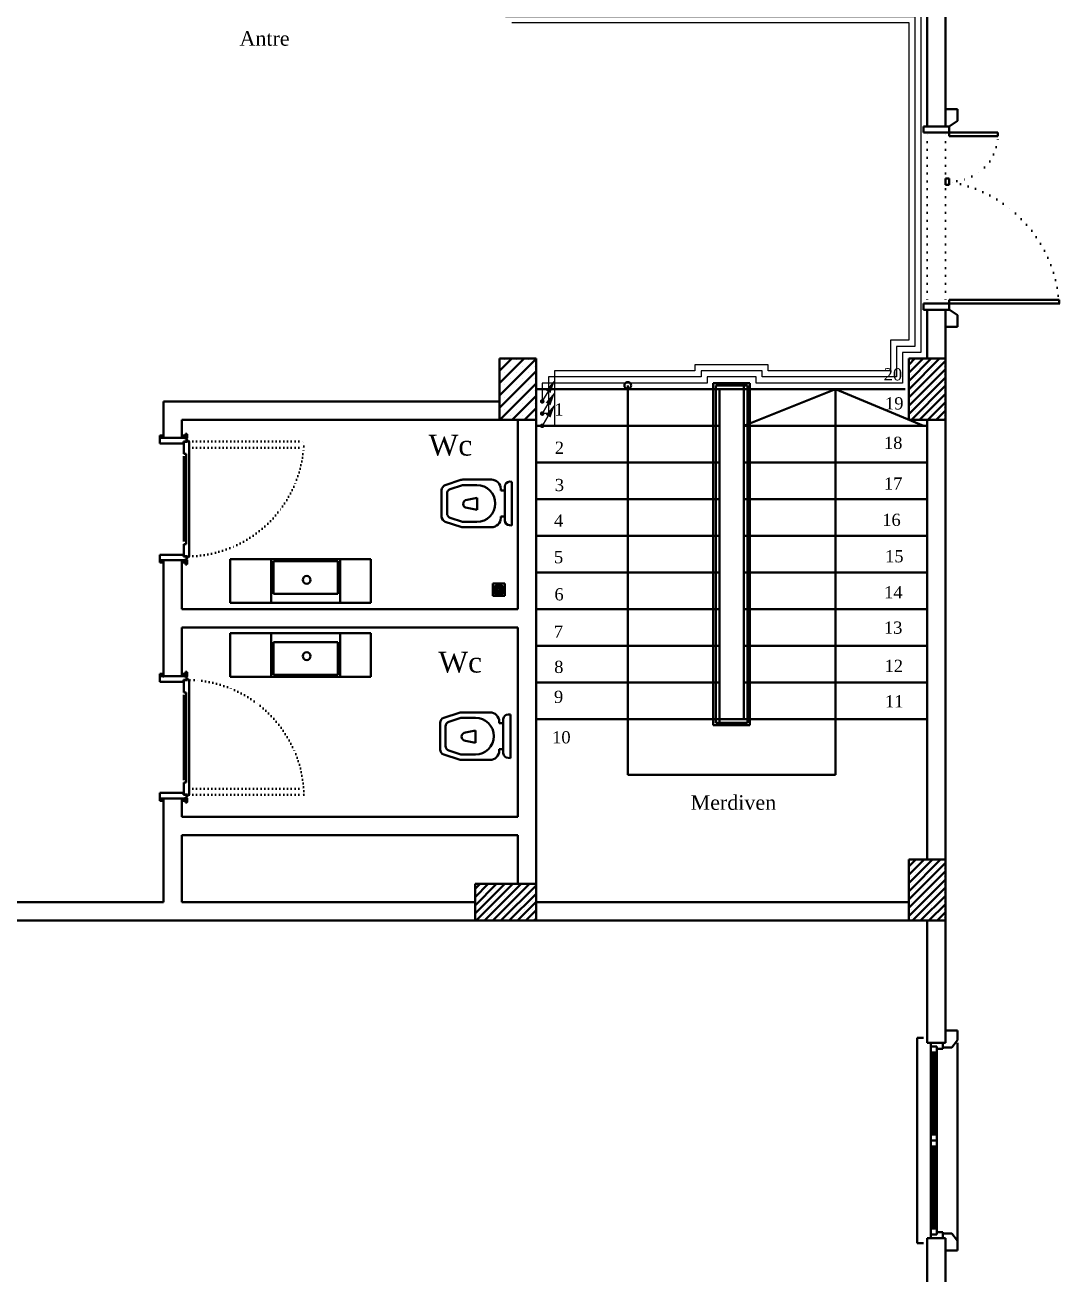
# Model space of a CAD drawing. Header units: millimetres. Extents: x 2046 to 14753, y 2361 to 29276.
# Drawn here: x 4387 to 5233, y 18082 to 19104 of the extents above; entities that cross this region are included whole.
import ezdxf

# ---------------------------------------------------------------- set-up
doc = ezdxf.new("R2010")
doc.units = ezdxf.units.MM
doc.linetypes.add('ACAD_ISO07W100', pattern=[3, 0, -3])
doc.linetypes.add('DOT', pattern=[6.35, 0, -6.35])
doc.layers.add('A.O. DUVAR', color=7, linetype='Continuous', lineweight=50)
for name, color, linetype in [('BLK-DATA', 2, 'Continuous'), ('telefon', 6, 'Continuous'), ('tv', 4, 'Continuous')]:
    doc.layers.add(name, color=color, linetype=linetype)
doc.styles.add('A.O. MALZEME', font='times.ttf', dxfattribs={"height": 10})

msp = doc.modelspace()

# ---------------------------------------------------------------- linework, layer by layer
at = {"layer": 'A.O. DUVAR'}
for p, q in [((5124.96, 19020.858), (5124.96, 19120.858)), ((5139.96, 19120.858), (5139.96, 19020.858)), ((5121.96, 19020.858), (5124.96, 19020.858)), ((5121.96, 19020.858), (5142.96, 19020.858)), ((5121.96, 19015.858), (5121.96, 19020.858)), ((5142.96, 19015.858), (5121.96, 19015.858)), ((5139.96, 19020.858), (5124.96, 19020.858)), ((5142.96, 19020.858), (5142.96, 19015.858)), ((5142.96, 19012.858), (5142.96, 19015.858)), ((5142.96, 19015.858), (5182.96, 19015.858)), ((5182.96, 19015.858), (5182.96, 19012.858)), ((5182.96, 19012.858), (5142.96, 19012.858)), ((5142.96, 18978.121), (5139.96, 18978.121)), ((5139.96, 18978.121), (5139.96, 18973.121)), ((5142.96, 18973.121), (5142.96, 18978.121)), ((5139.96, 18973.121), (5142.96, 18973.121)), ((5142.96, 18875.858), (5121.96, 18875.858)), ((5121.96, 18875.858), (5121.96, 18870.858)), ((5232.96, 18878.858), (5142.96, 18878.858)), ((5142.96, 18878.858), (5142.96, 18875.858)), ((5142.96, 18875.858), (5232.96, 18875.858)), ((5142.96, 18870.858), (5142.96, 18875.858)), ((5232.96, 18875.858), (5232.96, 18878.858)), ((5121.96, 18870.858), (5124.96, 18870.858)), ((5121.96, 18870.858), (5142.96, 18870.858)), ((5124.96, 18830.858), (5124.96, 18870.858)), ((5124.96, 18870.858), (5139.96, 18870.858)), ((5139.96, 18870.858), (5139.96, 18830.858)), ((4774.96, 18830.858), (4804.96, 18830.858)), ((4774.96, 18780.858), (4774.96, 18830.858)), ((4804.96, 18830.858), (4804.96, 18780.858)), ((5109.96, 18830.858), (5139.96, 18830.858)), ((5109.96, 18780.858), (5109.96, 18830.858)), ((5139.96, 18830.858), (5124.96, 18830.858)), ((5139.96, 18830.858), (5139.96, 18780.858)), ((4804.96, 18805.858), (4954.96, 18805.858)), ((4807.96, 18805.858), (5106.96, 18805.858)), ((4879.96, 18808.858), (4879.96, 18490.295)), ((4949.96, 18810.858), (4979.96, 18810.858)), ((4949.96, 18530.858), (4949.96, 18810.858)), ((4951.96, 18808.858), (4977.96, 18808.858)), ((4951.96, 18532.858), (4951.96, 18808.858)), ((4954.96, 18532.858), (4954.96, 18805.858)), ((4954.96, 18805.858), (4974.96, 18805.858)), ((4974.96, 18808.858), (4974.96, 18805.858)), ((4974.96, 18805.858), (5019.96, 18805.858)), ((4974.96, 18535.858), (4974.96, 18805.858)), ((5049.96, 18805.858), (4974.96, 18775.858)), ((4977.96, 18808.858), (4977.96, 18532.858)), ((4979.96, 18810.858), (4979.96, 18530.858)), ((5019.96, 18805.858), (5106.96, 18805.858)), ((5049.96, 18490.295), (5049.96, 18805.858)), ((5049.96, 18805.858), (5121.96, 18775.858)), ((4774.96, 18795.858), (4499.96, 18795.858)), ((4499.96, 18795.858), (4499.96, 18765.858)), ((4774.96, 18780.858), (4774.96, 18795.858)), ((4514.96, 18765.858), (4514.96, 18780.858)), ((4514.96, 18780.858), (4774.96, 18780.858)), ((4804.96, 18780.858), (4774.96, 18780.858)), ((4789.96, 18625.858), (4789.96, 18780.858)), ((4789.96, 18780.858), (4804.96, 18780.858)), ((4804.96, 18780.858), (4804.96, 18400.858)), ((5139.96, 18780.858), (5109.96, 18780.858)), ((5124.96, 18780.858), (5139.96, 18780.858)), ((5124.96, 18420.858), (5124.96, 18780.858)), ((5139.96, 18780.858), (5139.96, 18420.858)), ((4804.96, 18777.058), (4804.96, 18777.058)), ((4804.96, 18777.058), (4804.96, 18773.258)), ((4804.96, 18775.858), (4954.96, 18775.858)), ((4974.96, 18775.858), (5019.96, 18775.858)), ((5019.96, 18775.858), (5124.96, 18775.858)), ((4496.96, 18765.858), (4496.96, 18767.858)), ((4496.96, 18767.858), (4499.96, 18767.858)), ((4499.96, 18765.858), (4496.96, 18765.858)), ((4496.96, 18765.858), (4496.96, 18761.358)), ((4496.96, 18761.358), (4516.46, 18761.358)), ((4499.96, 18767.858), (4499.96, 18765.858)), ((4514.96, 18765.858), (4499.96, 18765.858)), ((4499.96, 18765.858), (4514.96, 18765.858)), ((4517.96, 18767.858), (4514.96, 18767.858)), ((4514.96, 18767.858), (4514.96, 18765.858)), ((4517.96, 18765.858), (4514.96, 18765.858)), ((4516.46, 18761.358), (4516.46, 18762.858)), ((4516.46, 18762.858), (4519.46, 18762.858)), ((4516.522, 18762.786), (4516.522, 18759.858)), ((4516.522, 18762.786), (4519.522, 18762.786)), ((4516.522, 18759.858), (4516.522, 18752.858)), ((4517.96, 18765.858), (4517.96, 18767.858)), ((4517.96, 18764.911), (4517.96, 18765.858)), ((4518.96, 18764.911), (4517.96, 18764.911)), ((4518.01, 18765.336), (4518.01, 18769.336)), ((4518.01, 18769.336), (4518.96, 18769.336)), ((4518.96, 18765.336), (4518.01, 18765.336)), ((4518.96, 18769.336), (4519.46, 18768.836)), ((4519.46, 18765.836), (4518.96, 18765.336)), ((4519.46, 18764.411), (4518.96, 18764.911)), ((4519.46, 18768.836), (4519.46, 18765.836)), ((4519.46, 18762.858), (4519.46, 18764.411)), ((4520.022, 18763.411), (4519.522, 18763.411)), ((4519.522, 18763.411), (4519.522, 18762.786)), ((4520.888, 18762.911), (4520.022, 18763.411)), ((4520.888, 18668.858), (4520.888, 18762.911)), ((4516.522, 18750.858), (4516.522, 18681.043)), ((4516.526, 18752.858), (4518.522, 18752.858)), ((4518.522, 18752.858), (4518.522, 18679.043)), ((4804.96, 18745.858), (4954.96, 18745.858)), ((4974.96, 18745.858), (5019.96, 18745.858)), ((5019.96, 18745.858), (5124.96, 18745.858)), ((4804.96, 18715.858), (4954.96, 18715.858)), ((4974.96, 18715.858), (5019.96, 18715.858)), ((5019.96, 18715.858), (5124.96, 18715.858)), ((4516.522, 18679.043), (4518.522, 18679.043)), ((4516.522, 18679.043), (4516.522, 18669.043)), ((4804.96, 18685.858), (4954.96, 18685.858)), ((4974.96, 18685.858), (5019.96, 18685.858)), ((5019.96, 18685.858), (5124.96, 18685.858)), ((4496.96, 18670.358), (4516.46, 18670.358)), ((4496.96, 18665.858), (4496.96, 18670.358)), ((4516.46, 18670.358), (4516.46, 18668.858)), ((4516.46, 18668.858), (4519.46, 18668.858)), ((4519.521, 18669.043), (4516.522, 18669.043)), ((4519.46, 18668.858), (4519.46, 18667.381)), ((4519.522, 18668.358), (4519.521, 18669.043)), ((4519.522, 18668.358), (4520.022, 18668.358)), ((4520.022, 18668.358), (4520.888, 18668.858)), ((4496.96, 18665.858), (4496.96, 18663.858)), ((4499.96, 18665.858), (4496.96, 18665.858)), ((4496.96, 18663.858), (4499.96, 18663.858)), ((4514.96, 18665.858), (4499.96, 18665.858)), ((4499.96, 18663.858), (4499.96, 18665.858)), ((4499.96, 18570.858), (4499.96, 18665.858)), ((4499.96, 18665.858), (4514.96, 18665.858)), ((4517.96, 18665.858), (4514.96, 18665.858)), ((4514.96, 18663.858), (4514.96, 18665.858)), ((4514.96, 18665.858), (4514.96, 18625.858)), ((4517.96, 18663.858), (4514.96, 18663.858)), ((4518.96, 18666.881), (4517.96, 18666.881)), ((4517.96, 18666.881), (4517.96, 18665.858)), ((4517.96, 18665.858), (4517.96, 18663.858)), ((4518.01, 18666.381), (4518.01, 18662.381)), ((4518.96, 18666.381), (4518.01, 18666.381)), ((4518.01, 18662.381), (4518.96, 18662.381)), ((4519.46, 18667.381), (4518.96, 18666.881)), ((4519.46, 18665.881), (4518.96, 18666.381)), ((4518.96, 18662.381), (4519.46, 18662.881)), ((4519.46, 18662.881), (4519.46, 18665.881)), ((4804.96, 18655.858), (4954.96, 18655.858)), ((4974.96, 18655.858), (5019.96, 18655.858)), ((5019.96, 18655.858), (5124.96, 18655.858)), ((4769.48, 18646.641), (4769.48, 18636.641)), ((4779.48, 18646.641), (4769.48, 18646.641)), ((4772.813, 18643.308), (4771.1, 18643.308)), ((4773.48, 18642.641), (4771.1, 18642.641)), ((4774.147, 18641.975), (4771.1, 18641.975)), ((4774.147, 18641.308), (4771.1, 18641.308)), ((4773.48, 18640.641), (4771.1, 18640.641)), ((4772.813, 18639.975), (4771.1, 18639.975)), ((4772.813, 18643.308), (4772.813, 18645.022)), ((4772.813, 18638.261), (4772.813, 18639.975)), ((4773.48, 18642.641), (4773.48, 18645.022)), ((4773.48, 18638.261), (4773.48, 18640.641)), ((4774.147, 18641.975), (4774.147, 18645.022)), ((4774.147, 18638.261), (4774.147, 18641.308)), ((4774.813, 18641.975), (4774.813, 18645.022)), ((4777.86, 18641.975), (4774.813, 18641.975)), ((4774.813, 18638.261), (4774.813, 18641.308)), ((4777.86, 18641.308), (4774.813, 18641.308)), ((4775.48, 18642.641), (4775.48, 18645.022)), ((4777.86, 18642.641), (4775.48, 18642.641)), ((4775.48, 18638.261), (4775.48, 18640.641)), ((4777.86, 18640.641), (4775.48, 18640.641)), ((4776.147, 18643.308), (4776.147, 18645.022)), ((4777.86, 18643.308), (4776.147, 18643.308)), ((4776.147, 18638.261), (4776.147, 18639.975)), ((4777.86, 18639.975), (4776.147, 18639.975)), ((4779.48, 18636.641), (4779.48, 18646.641)), ((4769.48, 18636.641), (4779.48, 18636.641)), ((4514.96, 18625.858), (4789.96, 18625.858)), ((4804.96, 18625.858), (4954.96, 18625.858)), ((4974.96, 18625.858), (5019.96, 18625.858)), ((5019.96, 18625.858), (5124.96, 18625.858)), ((4789.96, 18610.858), (4514.96, 18610.858)), ((4514.96, 18610.858), (4514.96, 18570.858)), ((4789.96, 18455.858), (4789.96, 18610.858)), ((4804.96, 18595.858), (4954.96, 18595.858)), ((4974.96, 18595.858), (5019.96, 18595.858)), ((5019.96, 18595.858), (5124.96, 18595.858)), ((4496.96, 18570.858), (4496.96, 18572.858)), ((4496.96, 18572.858), (4499.96, 18572.858)), ((4496.96, 18570.858), (4496.96, 18566.358)), ((4499.96, 18570.858), (4496.96, 18570.858)), ((4496.96, 18566.358), (4516.46, 18566.358)), ((4499.96, 18572.858), (4499.96, 18570.858)), ((4514.96, 18570.858), (4499.96, 18570.858)), ((4514.96, 18570.858), (4499.96, 18570.858)), ((4517.96, 18572.858), (4514.96, 18572.858)), ((4514.96, 18572.858), (4514.96, 18570.858)), ((4517.96, 18570.858), (4514.96, 18570.858)), ((4516.46, 18566.358), (4516.46, 18567.858)), ((4516.46, 18567.858), (4519.46, 18567.858)), ((4519.521, 18567.674), (4516.522, 18567.674)), ((4516.522, 18557.674), (4516.522, 18567.674)), ((4517.96, 18570.858), (4517.96, 18572.858)), ((4517.96, 18569.836), (4517.96, 18570.858)), ((4518.96, 18569.836), (4517.96, 18569.836)), ((4518.01, 18570.336), (4518.01, 18574.336)), ((4518.01, 18574.336), (4518.96, 18574.336)), ((4518.96, 18570.336), (4518.01, 18570.336)), ((4518.96, 18574.336), (4519.46, 18573.836)), ((4519.46, 18570.836), (4518.96, 18570.336)), ((4519.46, 18569.336), (4518.96, 18569.836)), ((4519.46, 18573.836), (4519.46, 18570.836)), ((4519.46, 18567.858), (4519.46, 18569.336)), ((4519.522, 18568.359), (4519.521, 18567.674)), ((4519.522, 18568.359), (4520.022, 18568.359)), ((4520.022, 18568.359), (4520.888, 18567.859)), ((4520.888, 18567.859), (4520.888, 18473.806)), ((4804.96, 18565.858), (4954.96, 18565.858)), ((4954.96, 18562.858), (4954.96, 18565.858)), ((4974.96, 18565.858), (5124.96, 18565.858)), ((4516.522, 18557.674), (4518.522, 18557.674)), ((4516.522, 18485.858), (4516.522, 18555.674)), ((4518.522, 18483.858), (4518.522, 18557.674)), ((4804.96, 18535.858), (4954.96, 18535.858)), ((4954.96, 18535.858), (4974.96, 18535.858)), ((4974.96, 18535.858), (5124.96, 18535.858)), ((4979.96, 18530.858), (4949.96, 18530.858)), ((4977.96, 18532.858), (4951.96, 18532.858)), ((4516.522, 18476.859), (4516.522, 18483.858)), ((4516.526, 18483.858), (4518.522, 18483.858)), ((4879.96, 18490.295), (5049.96, 18490.295)), ((4496.96, 18475.358), (4516.46, 18475.358)), ((4496.96, 18470.858), (4496.96, 18475.358)), ((4516.46, 18475.358), (4516.46, 18473.858)), ((4516.46, 18473.858), (4519.46, 18473.858)), ((4516.522, 18473.931), (4516.522, 18476.859)), ((4516.522, 18473.931), (4519.522, 18473.931)), ((4519.46, 18473.858), (4519.46, 18472.306)), ((4519.522, 18473.306), (4519.522, 18473.931)), ((4520.888, 18473.806), (4520.022, 18473.306)), ((4496.96, 18470.858), (4496.96, 18468.858)), ((4499.96, 18470.858), (4496.96, 18470.858)), ((4496.96, 18468.858), (4499.96, 18468.858)), ((4514.96, 18470.858), (4499.96, 18470.858)), ((4499.96, 18468.858), (4499.96, 18470.858)), ((4499.96, 18385.858), (4499.96, 18470.858)), ((4499.96, 18470.858), (4514.96, 18470.858)), ((4514.96, 18468.858), (4514.96, 18470.858)), ((4517.96, 18470.858), (4514.96, 18470.858)), ((4514.96, 18470.858), (4514.96, 18455.858)), ((4517.96, 18468.858), (4514.96, 18468.858)), ((4517.96, 18471.806), (4517.96, 18470.858)), ((4518.96, 18471.806), (4517.96, 18471.806)), ((4517.96, 18470.858), (4517.96, 18468.858)), ((4518.01, 18471.381), (4518.01, 18467.381)), ((4518.96, 18471.381), (4518.01, 18471.381)), ((4518.01, 18467.381), (4518.96, 18467.381)), ((4519.46, 18472.306), (4518.96, 18471.806)), ((4519.46, 18470.881), (4518.96, 18471.381)), ((4518.96, 18467.381), (4519.46, 18467.881)), ((4519.46, 18467.881), (4519.46, 18470.881)), ((4520.022, 18473.306), (4519.522, 18473.306)), ((4514.96, 18455.858), (4789.96, 18455.858)), ((4789.96, 18440.858), (4514.96, 18440.858)), ((4514.96, 18440.858), (4514.96, 18385.858)), ((4789.96, 18400.858), (4789.96, 18440.858)), ((5109.96, 18420.858), (5139.96, 18420.858)), ((5109.96, 18370.858), (5109.96, 18420.858)), ((5139.96, 18420.858), (5124.96, 18420.858)), ((5139.96, 18420.858), (5139.96, 18370.858)), ((4754.96, 18400.858), (4804.96, 18400.858)), ((4754.96, 18370.858), (4754.96, 18400.858)), ((4804.96, 18400.858), (4789.96, 18400.858)), ((4804.96, 18400.858), (4804.96, 18370.858)), ((4349.96, 18385.858), (4499.96, 18385.858)), ((4514.96, 18385.858), (4754.96, 18385.858)), ((4754.96, 18385.858), (4754.96, 18370.858)), ((4804.96, 18385.858), (5109.96, 18385.858)), ((4804.96, 18370.858), (4804.96, 18385.858)), ((5109.96, 18385.858), (5109.96, 18370.858)), ((4754.96, 18370.858), (4349.96, 18370.858)), ((4804.96, 18370.858), (4754.96, 18370.858)), ((5109.96, 18370.858), (4804.96, 18370.858)), ((5139.96, 18370.858), (5109.96, 18370.858)), ((5124.96, 18270.858), (5124.96, 18370.858)), ((5124.96, 18370.858), (5139.96, 18370.858)), ((5139.96, 18370.858), (5139.96, 18270.858)), ((5121.96, 18274.858), (5116.96, 18274.858)), ((5116.96, 18274.858), (5116.96, 18106.858)), ((5121.96, 18274.858), (5116.96, 18274.858)), ((5116.96, 18274.858), (5116.96, 18106.858)), ((5139.96, 18270.858), (5124.96, 18270.858)), ((5137.96, 18270.858), (5127.96, 18270.858)), ((5127.96, 18270.858), (5127.96, 18267.858)), ((5137.96, 18270.858), (5127.96, 18270.858)), ((5127.96, 18270.858), (5127.96, 18267.858)), ((5137.96, 18265.858), (5137.96, 18270.858)), ((5137.96, 18265.858), (5137.96, 18270.858)), ((5149.96, 18270.873), (5149.96, 18108.843)), ((5149.96, 18270.873), (5149.96, 18108.843)), ((5127.96, 18267.858), (5132.96, 18267.858)), ((5127.96, 18267.858), (5127.96, 18262.858)), ((5132.96, 18267.858), (5127.96, 18267.858)), ((5127.96, 18267.858), (5132.96, 18267.858)), ((5127.96, 18267.858), (5127.96, 18262.858)), ((5132.96, 18267.858), (5127.96, 18267.858)), ((5127.96, 18262.858), (5127.96, 18195.858)), ((5127.96, 18262.858), (5132.96, 18262.858)), ((5127.96, 18262.858), (5127.96, 18195.858)), ((5127.96, 18262.858), (5132.96, 18262.858)), ((5129.46, 18262.858), (5129.46, 18195.858)), ((5129.46, 18262.858), (5129.46, 18195.858)), ((5130.46, 18262.858), (5130.46, 18195.858)), ((5130.46, 18262.858), (5130.46, 18195.858)), ((5131.46, 18262.858), (5131.46, 18195.858)), ((5131.46, 18262.858), (5131.46, 18195.858)), ((5132.96, 18267.858), (5132.96, 18265.858)), ((5132.96, 18262.858), (5132.96, 18267.858)), ((5132.96, 18267.858), (5132.96, 18265.858)), ((5132.96, 18262.858), (5132.96, 18267.858)), ((5132.96, 18265.858), (5137.96, 18265.858)), ((5132.96, 18265.858), (5137.96, 18265.858)), ((5132.96, 18195.858), (5132.96, 18262.858)), ((5132.96, 18195.858), (5132.96, 18262.858)), ((5127.96, 18195.858), (5127.96, 18190.858)), ((5132.96, 18195.858), (5127.96, 18195.858)), ((5127.96, 18195.858), (5127.96, 18190.858)), ((5132.96, 18195.858), (5127.96, 18195.858)), ((5127.96, 18190.858), (5132.96, 18190.858)), ((5127.96, 18185.858), (5127.96, 18190.858)), ((5127.96, 18190.858), (5132.96, 18190.858)), ((5127.96, 18190.858), (5132.96, 18190.858)), ((5127.96, 18185.858), (5127.96, 18190.858)), ((5127.96, 18190.858), (5132.96, 18190.858)), ((5132.96, 18190.858), (5132.96, 18195.858)), ((5132.96, 18190.858), (5132.96, 18195.858)), ((5132.96, 18190.858), (5132.96, 18185.858)), ((5132.96, 18190.858), (5132.96, 18185.858)), ((5127.96, 18118.858), (5127.96, 18185.858)), ((5132.96, 18185.858), (5127.96, 18185.858)), ((5127.96, 18118.858), (5127.96, 18185.858)), ((5132.96, 18185.858), (5127.96, 18185.858)), ((5129.46, 18118.858), (5129.46, 18185.858)), ((5129.46, 18118.858), (5129.46, 18185.858)), ((5130.46, 18118.858), (5130.46, 18185.858)), ((5130.46, 18118.858), (5130.46, 18185.858)), ((5131.46, 18118.858), (5131.46, 18185.858)), ((5131.46, 18118.858), (5131.46, 18185.858)), ((5132.96, 18185.858), (5132.96, 18118.858)), ((5132.96, 18185.858), (5132.96, 18118.858)), ((5127.96, 18113.858), (5127.96, 18118.858)), ((5127.96, 18118.858), (5132.96, 18118.858)), ((5127.96, 18113.858), (5127.96, 18118.858)), ((5127.96, 18118.858), (5132.96, 18118.858)), ((5132.96, 18118.858), (5132.96, 18113.858)), ((5132.96, 18118.858), (5132.96, 18113.858)), ((5132.96, 18113.858), (5132.96, 18115.858)), ((5132.96, 18115.858), (5137.96, 18115.858)), ((5132.96, 18113.858), (5132.96, 18115.858)), ((5132.96, 18115.858), (5137.96, 18115.858)), ((5137.96, 18115.858), (5137.96, 18110.858)), ((5137.96, 18115.858), (5137.96, 18110.858)), ((5116.96, 18106.858), (5121.96, 18106.858)), ((5116.96, 18106.858), (5121.96, 18106.858)), ((5124.96, 18010.858), (5124.96, 18110.858)), ((5124.96, 18110.858), (5139.96, 18110.858)), ((5127.96, 18110.858), (5127.96, 18113.858)), ((5127.96, 18113.858), (5132.96, 18113.858)), ((5132.96, 18113.858), (5127.96, 18113.858)), ((5127.96, 18110.858), (5127.96, 18113.858)), ((5127.96, 18113.858), (5132.96, 18113.858)), ((5132.96, 18113.858), (5127.96, 18113.858)), ((5137.96, 18110.858), (5127.96, 18110.858)), ((5137.96, 18110.858), (5127.96, 18110.858)), ((5139.96, 18110.858), (5139.96, 18010.858))]:
    msp.add_line(p, q, dxfattribs=at)
at = {"layer": 'A.O. DUVAR', "ltscale": 100}
for p, q in [((5149.96, 19034.941), (5139.96, 19034.941)), ((5139.96, 19034.941), (5139.96, 19024.941)), ((5149.96, 19034.941), (5139.96, 19034.941)), ((5139.96, 19034.941), (5139.96, 19024.941)), ((5149.96, 19025.38), (5149.96, 19034.941)), ((5149.96, 19025.38), (5149.96, 19034.941)), ((5139.96, 19024.941), (5139.96, 19024.941)), ((5139.96, 19024.941), (5139.96, 19020.941)), ((5139.96, 19024.941), (5139.96, 19024.941)), ((5139.96, 19024.941), (5139.96, 19020.941)), ((5139.96, 19020.941), (5142.96, 19020.858)), ((5139.96, 19020.941), (5142.96, 19020.858)), ((5142.96, 19020.858), (5149.96, 19025.38)), ((5142.96, 19020.858), (5149.96, 19025.38)), ((5139.96, 18870.858), (5142.96, 18870.941)), ((5139.96, 18870.858), (5142.96, 18870.941)), ((5139.96, 18866.858), (5139.96, 18870.858)), ((5139.96, 18866.858), (5139.96, 18870.858)), ((5139.96, 18856.858), (5139.96, 18866.858)), ((5139.96, 18866.858), (5139.96, 18866.858)), ((5139.96, 18856.858), (5139.96, 18866.858)), ((5139.96, 18866.858), (5139.96, 18866.858)), ((5142.96, 18870.941), (5149.96, 18866.419)), ((5142.96, 18870.941), (5149.96, 18866.419)), ((5149.96, 18866.419), (5149.96, 18856.858)), ((5149.96, 18866.419), (5149.96, 18856.858)), ((5149.96, 18856.858), (5139.96, 18856.858)), ((5149.96, 18856.858), (5139.96, 18856.858)), ((5149.96, 18280.858), (5139.96, 18280.858)), ((5139.96, 18280.858), (5139.96, 18270.858)), ((5149.96, 18280.858), (5139.96, 18280.858)), ((5139.96, 18280.858), (5139.96, 18270.858)), ((5149.96, 18272.873), (5149.96, 18280.858)), ((5149.96, 18272.873), (5149.96, 18280.858)), ((5139.96, 18270.858), (5137.96, 18270.858)), ((5137.96, 18270.858), (5137.96, 18266.858)), ((5139.96, 18270.858), (5137.96, 18270.858)), ((5137.96, 18270.858), (5137.96, 18266.858)), ((5145.162, 18266.858), (5149.96, 18272.873)), ((5145.162, 18266.858), (5149.96, 18272.873)), ((5137.96, 18266.858), (5145.162, 18266.858)), ((5137.96, 18266.858), (5145.162, 18266.858)), ((5137.96, 18110.858), (5137.96, 18114.858)), ((5137.96, 18114.858), (5145.162, 18114.858)), ((5137.96, 18110.858), (5137.96, 18114.858)), ((5137.96, 18114.858), (5145.162, 18114.858)), ((5139.96, 18110.858), (5137.96, 18110.858)), ((5139.96, 18110.858), (5137.96, 18110.858)), ((5139.96, 18100.858), (5139.96, 18110.858)), ((5139.96, 18100.858), (5139.96, 18110.858)), ((5145.162, 18114.858), (5149.96, 18108.843)), ((5145.162, 18114.858), (5149.96, 18108.843)), ((5149.96, 18108.843), (5149.96, 18100.858)), ((5149.96, 18108.843), (5149.96, 18100.858)), ((5149.96, 18100.858), (5139.96, 18100.858)), ((5149.96, 18100.858), (5139.96, 18100.858))]:
    msp.add_line(p, q, dxfattribs=at)
at = {"layer": 'A.O. DUVAR', "linetype": 'DOT'}
for p, q in [((5124.96, 18975.858), (5124.96, 19015.858)), ((5139.96, 18975.858), (5139.96, 19015.858)), ((5124.96, 18975.858), (5124.96, 18875.858)), ((5139.96, 18975.858), (5139.96, 18875.858))]:
    msp.add_line(p, q, dxfattribs=at)
at = {"layer": 'A.O. DUVAR', "linetype": 'Continuous', "ltscale": 10}
for p, q in [((4774.96, 18820.874), (4784.944, 18830.858)), ((4774.96, 18810.772), (4795.047, 18830.858)), ((4774.96, 18800.669), (4804.96, 18830.669)), ((4778.748, 18829.713), (4778.748, 18829.713)), ((4783.799, 18824.662), (4783.799, 18824.662)), ((4788.851, 18829.713), (4788.851, 18829.713)), ((4793.902, 18824.662), (4793.902, 18824.662)), ((4798.954, 18829.713), (4798.954, 18829.713)), ((4804.005, 18824.662), (4804.005, 18824.662)), ((5109.96, 18825.85), (5114.969, 18830.858)), ((5109.96, 18819.115), (5121.704, 18830.858)), ((5109.96, 18812.38), (5128.439, 18830.858)), ((5109.96, 18805.644), (5135.174, 18830.858)), ((5109.96, 18798.909), (5139.96, 18828.909)), ((5109.96, 18792.174), (5139.96, 18822.174)), ((5112.14, 18824.662), (5112.14, 18824.662)), ((5115.508, 18828.029), (5115.508, 18828.029)), ((5115.508, 18821.294), (5115.508, 18821.294)), ((5118.875, 18824.662), (5118.875, 18824.662)), ((5122.243, 18828.029), (5122.243, 18828.029)), ((5122.243, 18821.294), (5122.243, 18821.294)), ((5125.61, 18824.662), (5125.61, 18824.662)), ((5128.978, 18828.029), (5128.978, 18828.029)), ((5128.978, 18821.294), (5128.978, 18821.294)), ((5132.346, 18824.662), (5132.346, 18824.662)), ((5135.713, 18828.029), (5135.713, 18828.029)), ((5135.713, 18821.294), (5135.713, 18821.294)), ((5139.081, 18824.662), (5139.081, 18824.662)), ((4774.96, 18790.566), (4804.96, 18820.566)), ((4778.748, 18819.61), (4778.748, 18819.61)), ((4783.799, 18814.559), (4783.799, 18814.559)), ((4788.851, 18819.61), (4788.851, 18819.61)), ((4793.902, 18814.559), (4793.902, 18814.559)), ((4798.954, 18819.61), (4798.954, 18819.61)), ((4804.005, 18814.559), (4804.005, 18814.559)), ((5109.96, 18785.439), (5139.96, 18815.439)), ((5112.14, 18817.927), (5112.14, 18817.927)), ((5112.14, 18811.192), (5112.14, 18811.192)), ((5115.508, 18814.559), (5115.508, 18814.559)), ((5118.875, 18817.927), (5118.875, 18817.927)), ((5118.875, 18811.192), (5118.875, 18811.192)), ((5122.243, 18814.559), (5122.243, 18814.559)), ((5125.61, 18817.927), (5125.61, 18817.927)), ((5125.61, 18811.192), (5125.61, 18811.192)), ((5128.978, 18814.559), (5128.978, 18814.559)), ((5132.346, 18817.927), (5132.346, 18817.927)), ((5132.346, 18811.192), (5132.346, 18811.192)), ((5135.713, 18814.559), (5135.713, 18814.559)), ((5139.081, 18817.927), (5139.081, 18817.927)), ((5139.081, 18811.192), (5139.081, 18811.192)), ((4775.356, 18780.858), (4804.96, 18810.463)), ((4778.748, 18809.508), (4778.748, 18809.508)), ((4783.799, 18804.456), (4783.799, 18804.456)), ((4788.851, 18809.508), (4788.851, 18809.508)), ((4793.902, 18804.456), (4793.902, 18804.456)), ((4798.954, 18809.508), (4798.954, 18809.508)), ((4804.005, 18804.456), (4804.005, 18804.456)), ((5112.115, 18780.858), (5139.96, 18808.704)), ((5112.14, 18804.456), (5112.14, 18804.456)), ((5115.508, 18807.824), (5115.508, 18807.824)), ((5115.508, 18801.089), (5115.508, 18801.089)), ((5118.85, 18780.858), (5139.96, 18801.968)), ((5118.875, 18804.456), (5118.875, 18804.456)), ((5122.243, 18807.824), (5122.243, 18807.824)), ((5122.243, 18801.089), (5122.243, 18801.089)), ((5125.61, 18804.456), (5125.61, 18804.456)), ((5128.978, 18807.824), (5128.978, 18807.824)), ((5128.978, 18801.089), (5128.978, 18801.089)), ((5132.346, 18804.456), (5132.346, 18804.456)), ((5135.713, 18807.824), (5135.713, 18807.824)), ((5135.713, 18801.089), (5135.713, 18801.089)), ((5139.081, 18804.456), (5139.081, 18804.456)), ((4778.748, 18799.405), (4778.748, 18799.405)), ((4783.799, 18794.354), (4783.799, 18794.354)), ((4785.458, 18780.858), (4804.96, 18800.36)), ((4788.851, 18799.405), (4788.851, 18799.405)), ((4793.902, 18794.354), (4793.902, 18794.354)), ((4798.954, 18799.405), (4798.954, 18799.405)), ((4804.005, 18794.354), (4804.005, 18794.354)), ((5112.14, 18797.721), (5112.14, 18797.721)), ((5112.14, 18790.986), (5112.14, 18790.986)), ((5115.508, 18794.354), (5115.508, 18794.354)), ((5118.875, 18797.721), (5118.875, 18797.721)), ((5118.875, 18790.986), (5118.875, 18790.986)), ((5122.243, 18794.354), (5122.243, 18794.354)), ((5125.586, 18780.858), (5139.96, 18795.233)), ((5125.61, 18797.721), (5125.61, 18797.721)), ((5125.61, 18790.986), (5125.61, 18790.986)), ((5128.978, 18794.354), (5128.978, 18794.354)), ((5132.346, 18797.721), (5132.346, 18797.721)), ((5132.346, 18790.986), (5132.346, 18790.986)), ((5135.713, 18794.354), (5135.713, 18794.354)), ((5139.081, 18797.721), (5139.081, 18797.721)), ((5139.081, 18790.986), (5139.081, 18790.986)), ((4778.748, 18789.302), (4778.748, 18789.302)), ((4783.799, 18784.251), (4783.799, 18784.251)), ((4788.851, 18789.302), (4788.851, 18789.302)), ((4793.902, 18784.251), (4793.902, 18784.251)), ((4795.561, 18780.858), (4804.96, 18790.258)), ((4798.954, 18789.302), (4798.954, 18789.302)), ((4804.005, 18784.251), (4804.005, 18784.251)), ((5112.14, 18784.251), (5112.14, 18784.251)), ((5115.508, 18787.618), (5115.508, 18787.618)), ((5115.508, 18780.883), (5115.508, 18780.883)), ((5118.875, 18784.251), (5118.875, 18784.251)), ((5122.243, 18787.618), (5122.243, 18787.618)), ((5122.243, 18780.883), (5122.243, 18780.883)), ((5125.61, 18784.251), (5125.61, 18784.251)), ((5128.978, 18787.618), (5128.978, 18787.618)), ((5128.978, 18780.883), (5128.978, 18780.883)), ((5132.321, 18780.858), (5139.96, 18788.498)), ((5132.346, 18784.251), (5132.346, 18784.251)), ((5135.713, 18787.618), (5135.713, 18787.618)), ((5135.713, 18780.883), (5135.713, 18780.883)), ((5139.056, 18780.858), (5139.96, 18781.763)), ((5139.081, 18784.251), (5139.081, 18784.251)), ((5109.96, 18415.003), (5115.816, 18420.858)), ((5109.96, 18408.268), (5122.551, 18420.858)), ((5109.96, 18401.533), (5129.286, 18420.858)), ((5109.96, 18394.798), (5136.021, 18420.858)), ((5109.96, 18388.062), (5139.96, 18418.062)), ((5112.14, 18420.55), (5112.14, 18420.55)), ((5112.14, 18413.815), (5112.14, 18413.815)), ((5115.508, 18417.183), (5115.508, 18417.183)), ((5118.875, 18420.55), (5118.875, 18420.55)), ((5118.875, 18413.815), (5118.875, 18413.815)), ((5122.243, 18417.183), (5122.243, 18417.183)), ((5125.61, 18420.55), (5125.61, 18420.55)), ((5125.61, 18413.815), (5125.61, 18413.815)), ((5128.978, 18417.183), (5128.978, 18417.183)), ((5132.346, 18420.55), (5132.346, 18420.55)), ((5132.346, 18413.815), (5132.346, 18413.815)), ((5135.713, 18417.183), (5135.713, 18417.183)), ((5139.081, 18420.55), (5139.081, 18420.55)), ((5139.081, 18413.815), (5139.081, 18413.815)), ((5109.96, 18381.327), (5139.96, 18411.327)), ((5109.96, 18374.592), (5139.96, 18404.592)), ((5112.14, 18407.08), (5112.14, 18407.08)), ((5115.508, 18410.448), (5115.508, 18410.448)), ((5115.508, 18403.712), (5115.508, 18403.712)), ((5118.875, 18407.08), (5118.875, 18407.08)), ((5122.243, 18410.448), (5122.243, 18410.448)), ((5122.243, 18403.712), (5122.243, 18403.712)), ((5125.61, 18407.08), (5125.61, 18407.08)), ((5128.978, 18410.448), (5128.978, 18410.448)), ((5128.978, 18403.712), (5128.978, 18403.712)), ((5132.346, 18407.08), (5132.346, 18407.08)), ((5135.713, 18410.448), (5135.713, 18410.448)), ((5135.713, 18403.712), (5135.713, 18403.712)), ((5139.081, 18407.08), (5139.081, 18407.08)), ((4754.96, 18396.763), (4759.056, 18400.858)), ((4754.96, 18390.028), (4765.791, 18400.858)), ((4754.96, 18383.292), (4772.526, 18400.858)), ((4754.96, 18376.557), (4779.262, 18400.858)), ((4755.175, 18400.345), (4755.175, 18400.345)), ((4755.175, 18393.61), (4755.175, 18393.61)), ((4755.997, 18370.858), (4785.997, 18400.858)), ((4758.542, 18396.977), (4758.542, 18396.977)), ((4761.91, 18400.345), (4761.91, 18400.345)), ((4761.91, 18393.61), (4761.91, 18393.61)), ((4762.732, 18370.858), (4792.732, 18400.858)), ((4765.278, 18396.977), (4765.278, 18396.977)), ((4768.645, 18400.345), (4768.645, 18400.345)), ((4768.645, 18393.61), (4768.645, 18393.61)), ((4769.467, 18370.858), (4799.467, 18400.858)), ((4772.013, 18396.977), (4772.013, 18396.977)), ((4775.38, 18400.345), (4775.38, 18400.345)), ((4775.38, 18393.61), (4775.38, 18393.61)), ((4776.202, 18370.858), (4804.96, 18399.616)), ((4778.748, 18396.977), (4778.748, 18396.977)), ((4782.116, 18400.345), (4782.116, 18400.345)), ((4782.116, 18393.61), (4782.116, 18393.61)), ((4782.937, 18370.858), (4804.96, 18392.881)), ((4785.483, 18396.977), (4785.483, 18396.977)), ((4788.851, 18400.345), (4788.851, 18400.345)), ((4788.851, 18393.61), (4788.851, 18393.61)), ((4792.218, 18396.977), (4792.218, 18396.977)), ((4795.586, 18400.345), (4795.586, 18400.345)), ((4795.586, 18393.61), (4795.586, 18393.61)), ((4798.954, 18396.977), (4798.954, 18396.977)), ((4802.321, 18400.345), (4802.321, 18400.345)), ((4802.321, 18393.61), (4802.321, 18393.61)), ((5112.14, 18400.345), (5112.14, 18400.345)), ((5112.14, 18393.61), (5112.14, 18393.61)), ((5112.962, 18370.858), (5139.96, 18397.857)), ((5115.508, 18396.977), (5115.508, 18396.977)), ((5118.875, 18400.345), (5118.875, 18400.345)), ((5118.875, 18393.61), (5118.875, 18393.61)), ((5122.243, 18396.977), (5122.243, 18396.977)), ((5125.61, 18400.345), (5125.61, 18400.345)), ((5125.61, 18393.61), (5125.61, 18393.61)), ((5128.978, 18396.977), (5128.978, 18396.977)), ((5132.346, 18400.345), (5132.346, 18400.345)), ((5132.346, 18393.61), (5132.346, 18393.61)), ((5135.713, 18396.977), (5135.713, 18396.977)), ((5139.081, 18400.345), (5139.081, 18400.345)), ((5139.081, 18393.61), (5139.081, 18393.61)), ((4755.175, 18386.874), (4755.175, 18386.874)), ((4758.542, 18390.242), (4758.542, 18390.242)), ((4758.542, 18383.507), (4758.542, 18383.507)), ((4761.91, 18386.874), (4761.91, 18386.874)), ((4765.278, 18390.242), (4765.278, 18390.242)), ((4765.278, 18383.507), (4765.278, 18383.507)), ((4768.645, 18386.874), (4768.645, 18386.874)), ((4772.013, 18390.242), (4772.013, 18390.242)), ((4772.013, 18383.507), (4772.013, 18383.507)), ((4775.38, 18386.874), (4775.38, 18386.874)), ((4778.748, 18390.242), (4778.748, 18390.242)), ((4778.748, 18383.507), (4778.748, 18383.507)), ((4782.116, 18386.874), (4782.116, 18386.874)), ((4785.483, 18390.242), (4785.483, 18390.242)), ((4785.483, 18383.507), (4785.483, 18383.507)), ((4788.851, 18386.874), (4788.851, 18386.874)), ((4789.673, 18370.858), (4804.96, 18386.146)), ((4792.218, 18390.242), (4792.218, 18390.242)), ((4792.218, 18383.507), (4792.218, 18383.507)), ((4795.586, 18386.874), (4795.586, 18386.874)), ((4798.954, 18390.242), (4798.954, 18390.242)), ((4798.954, 18383.507), (4798.954, 18383.507)), ((4802.321, 18386.874), (4802.321, 18386.874)), ((5112.14, 18386.874), (5112.14, 18386.874)), ((5115.508, 18390.242), (5115.508, 18390.242)), ((5115.508, 18383.507), (5115.508, 18383.507)), ((5118.875, 18386.874), (5118.875, 18386.874)), ((5119.697, 18370.858), (5139.96, 18391.122)), ((5122.243, 18390.242), (5122.243, 18390.242)), ((5122.243, 18383.507), (5122.243, 18383.507)), ((5125.61, 18386.874), (5125.61, 18386.874)), ((5126.432, 18370.858), (5139.96, 18384.386)), ((5128.978, 18390.242), (5128.978, 18390.242)), ((5128.978, 18383.507), (5128.978, 18383.507)), ((5132.346, 18386.874), (5132.346, 18386.874)), ((5135.713, 18390.242), (5135.713, 18390.242)), ((5135.713, 18383.507), (5135.713, 18383.507)), ((5139.081, 18386.874), (5139.081, 18386.874)), ((4755.175, 18380.139), (4755.175, 18380.139)), ((4755.175, 18373.404), (4755.175, 18373.404)), ((4758.542, 18376.772), (4758.542, 18376.772)), ((4761.91, 18380.139), (4761.91, 18380.139)), ((4761.91, 18373.404), (4761.91, 18373.404)), ((4765.278, 18376.772), (4765.278, 18376.772)), ((4768.645, 18380.139), (4768.645, 18380.139)), ((4768.645, 18373.404), (4768.645, 18373.404)), ((4772.013, 18376.772), (4772.013, 18376.772)), ((4775.38, 18380.139), (4775.38, 18380.139)), ((4775.38, 18373.404), (4775.38, 18373.404)), ((4778.748, 18376.772), (4778.748, 18376.772)), ((4782.116, 18380.139), (4782.116, 18380.139)), ((4782.116, 18373.404), (4782.116, 18373.404)), ((4785.483, 18376.772), (4785.483, 18376.772)), ((4788.851, 18380.139), (4788.851, 18380.139)), ((4788.851, 18373.404), (4788.851, 18373.404)), ((4792.218, 18376.772), (4792.218, 18376.772)), ((4795.586, 18380.139), (4795.586, 18380.139)), ((4795.586, 18373.404), (4795.586, 18373.404)), ((4796.408, 18370.858), (4804.96, 18379.411)), ((4798.954, 18376.772), (4798.954, 18376.772)), ((4802.321, 18380.139), (4802.321, 18380.139)), ((4802.321, 18373.404), (4802.321, 18373.404)), ((4803.143, 18370.858), (4804.96, 18372.676)), ((5112.14, 18380.139), (5112.14, 18380.139)), ((5112.14, 18373.404), (5112.14, 18373.404)), ((5115.508, 18376.772), (5115.508, 18376.772)), ((5118.875, 18380.139), (5118.875, 18380.139)), ((5118.875, 18373.404), (5118.875, 18373.404)), ((5122.243, 18376.772), (5122.243, 18376.772)), ((5125.61, 18380.139), (5125.61, 18380.139)), ((5125.61, 18373.404), (5125.61, 18373.404)), ((5128.978, 18376.772), (5128.978, 18376.772)), ((5132.346, 18380.139), (5132.346, 18380.139)), ((5132.346, 18373.404), (5132.346, 18373.404)), ((5133.167, 18370.858), (5139.96, 18377.651)), ((5135.713, 18376.772), (5135.713, 18376.772)), ((5139.081, 18380.139), (5139.081, 18380.139)), ((5139.081, 18373.404), (5139.081, 18373.404)), ((5139.903, 18370.858), (5139.96, 18370.916))]:
    msp.add_line(p, q, dxfattribs=at)
at = {"layer": 'A.O. DUVAR', "linetype": 'ACAD_ISO07W100'}
for p, q in [((4520.888, 18762.911), (4614.888, 18762.911)), ((4520.888, 18757.911), (4614.888, 18757.911)), ((4520.888, 18478.806), (4614.888, 18478.806)), ((4520.888, 18473.806), (4614.888, 18473.806))]:
    msp.add_line(p, q, dxfattribs=at)
at = {"layer": 'A.O. DUVAR', "linetype": 'Continuous'}
for p, q in [((4730.645, 18727.274), (4743.29, 18731.489)), ((4745.029, 18731.771), (4768.337, 18731.771)), ((4783.187, 18730.121), (4785.151, 18729.943)), ((4785.151, 18729.943), (4785.151, 18694.303)), ((4727.637, 18701.503), (4727.637, 18723.1)), ((4732.037, 18704.278), (4732.037, 18720.325)), ((4734.669, 18723.978), (4744.681, 18727.315)), ((4745.029, 18727.371), (4756.479, 18727.371)), ((4776.037, 18724.071), (4776.037, 18722.971)), ((4776.037, 18722.971), (4779.337, 18722.971)), ((4779.337, 18698.331), (4779.337, 18726.271)), ((4748.457, 18715.209), (4756.707, 18716.859)), ((4756.707, 18716.859), (4756.707, 18706.959)), ((4779.195, 18718.571), (4779.337, 18718.571)), ((4744.681, 18697.288), (4734.669, 18700.625)), ((4756.707, 18706.959), (4748.457, 18708.609)), ((4779.337, 18701.631), (4776.037, 18701.631)), ((4776.037, 18701.631), (4776.037, 18700.531)), ((4779.337, 18706.031), (4779.195, 18706.031)), ((4743.29, 18693.114), (4730.645, 18697.329)), ((4756.479, 18697.231), (4745.029, 18697.231)), ((4768.337, 18692.831), (4745.029, 18692.831)), ((4785.151, 18694.303), (4783.187, 18694.481)), ((4588.118, 18666.62), (4554.478, 18666.62)), ((4554.478, 18666.62), (4554.478, 18630.918)), ((4588.118, 18666.62), (4588.11, 18630.918)), ((4588.118, 18666.62), (4644.587, 18666.607)), ((4590.118, 18665.071), (4590.112, 18638.285)), ((4590.118, 18665.071), (4642.587, 18665.059)), ((4642.587, 18665.059), (4642.581, 18638.273)), ((4644.587, 18666.607), (4644.579, 18630.905)), ((4644.588, 18666.607), (4669.588, 18666.596)), ((4669.588, 18666.596), (4669.571, 18630.893)), ((4590.112, 18638.285), (4642.581, 18638.273)), ((4554.478, 18630.918), (4588.11, 18630.949)), ((4588.11, 18630.949), (4644.579, 18630.936)), ((4669.571, 18630.893), (4644.58, 18630.936)), ((4554.478, 18570.423), (4554.478, 18606.126)), ((4554.478, 18606.126), (4588.11, 18606.094)), ((4588.118, 18570.423), (4588.11, 18606.126)), ((4588.11, 18606.094), (4644.579, 18606.107)), ((4590.112, 18598.758), (4642.581, 18598.77)), ((4590.118, 18571.972), (4590.112, 18598.758)), ((4642.587, 18571.984), (4642.581, 18598.77)), ((4644.587, 18570.436), (4644.579, 18606.139)), ((4669.571, 18606.15), (4644.58, 18606.107)), ((4669.588, 18570.448), (4669.571, 18606.15)), ((4588.118, 18570.423), (4554.478, 18570.423)), ((4588.118, 18570.423), (4644.587, 18570.436)), ((4590.118, 18571.972), (4642.587, 18571.984)), ((4644.588, 18570.436), (4669.588, 18570.448)), ((4729.399, 18536.79), (4742.044, 18541.005)), ((4733.423, 18533.494), (4743.436, 18536.831)), ((4743.783, 18541.288), (4767.091, 18541.288)), ((4743.783, 18536.888), (4755.233, 18536.888)), ((4778.091, 18507.848), (4778.091, 18535.788)), ((4781.941, 18539.638), (4783.905, 18539.459)), ((4783.905, 18539.459), (4783.905, 18503.819)), ((4726.391, 18511.019), (4726.391, 18532.616)), ((4730.791, 18513.794), (4730.791, 18529.841)), ((4747.211, 18524.726), (4755.461, 18526.376)), ((4755.461, 18526.376), (4755.461, 18516.476)), ((4774.791, 18533.588), (4774.791, 18532.488)), ((4774.791, 18532.488), (4778.091, 18532.488)), ((4777.949, 18528.088), (4778.091, 18528.088)), ((4755.461, 18516.476), (4747.211, 18518.126)), ((4778.091, 18515.548), (4777.949, 18515.548)), ((4742.044, 18502.63), (4729.399, 18506.845)), ((4743.436, 18506.804), (4733.423, 18510.141)), ((4755.233, 18506.748), (4743.783, 18506.748)), ((4778.091, 18511.148), (4774.791, 18511.148)), ((4774.791, 18511.148), (4774.791, 18510.048)), ((4767.091, 18502.348), (4743.783, 18502.348)), ((4783.905, 18503.819), (4781.941, 18503.998))]:
    msp.add_line(p, q, dxfattribs=at)
at = {"layer": 'A.O. DUVAR'}
for centre, radius in [((4879.96, 18808.858), 2.781), ((4774.48, 18641.641), 4.333)]:
    msp.add_circle(centre, radius, dxfattribs=at)
at = {"layer": 'A.O. DUVAR', "linetype": 'Continuous'}
for centre in [(4617.158, 18649.732), (4617.158, 18587.311)]:
    msp.add_circle(centre, 3.181, dxfattribs=at)
at = {"layer": 'A.O. DUVAR', "linetype": 'DOT'}
for centre, radius, start, end in [((5144.759, 19014.059), 38.243, 267.303893, 2.696107), ((5125.439, 18869.337), 107.719, 3.470972, 80.638956)]:
    msp.add_arc(centre, radius, start, end, dxfattribs=at)
at = {"layer": 'A.O. DUVAR', "linetype": 'ACAD_ISO07W100'}
for centre, start, end in [((4518.656, 18765.141), 271.360046, 358.672043), ((4518.656, 18471.575), 1.327957, 88.639954)]:
    msp.add_arc(centre, 96.258, start, end, dxfattribs=at)
at = {"layer": 'A.O. DUVAR', "linetype": 'Continuous'}
for centre, radius, start, end in [((4745.029, 18726.271), 5.5, 90, 108.434949), ((4768.337, 18724.071), 7.7, 0, 90), ((4783.187, 18726.271), 3.85, 90, 180), ((4732.037, 18723.1), 4.4, 108.434949, 180), ((4735.887, 18720.325), 3.85, 108.434949, 180), ((4745.029, 18726.271), 1.1, 90, 108.434949), ((4756.479, 18712.301), 15.07, 270, 90), ((4748.457, 18711.909), 3.3, 90, 270), ((4732.037, 18701.503), 4.4, 180, 251.565051), ((4735.887, 18704.278), 3.85, 180, 251.565051), ((4768.337, 18700.531), 7.7, 270, 0), ((4745.029, 18698.331), 5.5, 251.565051, 270), ((4745.029, 18698.331), 1.1, 251.565051, 270), ((4783.187, 18698.331), 3.85, 180, 270), ((4730.791, 18532.616), 4.4, 108.434949, 180), ((4743.783, 18535.788), 5.5, 90, 108.434949), ((4743.783, 18535.788), 1.1, 90, 108.434949), ((4755.233, 18521.818), 15.07, 270, 90), ((4767.091, 18533.588), 7.7, 0, 90), ((4781.941, 18535.788), 3.85, 90, 180), ((4734.641, 18529.841), 3.85, 108.434949, 180), ((4747.211, 18521.426), 3.3, 90, 270), ((4730.791, 18511.019), 4.4, 180, 251.565051), ((4734.641, 18513.794), 3.85, 180, 251.565051), ((4743.783, 18507.848), 1.1, 251.565051, 270), ((4767.091, 18510.048), 7.7, 270, 0), ((4781.941, 18507.848), 3.85, 180, 270), ((4743.783, 18507.848), 5.5, 251.565051, 270)]:
    msp.add_arc(centre, radius, start, end, dxfattribs=at)
at = {"layer": 'A.O. DUVAR'}
for centre, start, end in [((4771.151, 18642.975), 98.69446, 261.30554), ((4771.151, 18641.641), 98.69446, 261.30554), ((4771.151, 18640.308), 98.69446, 261.30554), ((4773.147, 18644.971), 8.69446, 171.30554), ((4773.147, 18638.312), 188.69446, 351.30554), ((4774.48, 18644.971), 8.69446, 171.30554), ((4774.48, 18638.312), 188.69446, 351.30554), ((4775.813, 18644.971), 8.69446, 171.30554), ((4775.813, 18638.312), 188.69446, 351.30554), ((4777.809, 18642.975), 278.69446, 81.30554), ((4777.809, 18641.641), 278.69446, 81.30554), ((4777.809, 18640.308), 278.69446, 81.30554)]:
    msp.add_arc(centre, 0.337, start, end, dxfattribs=at)
for p in [(4499.96, 18665.858), (4499.96, 18570.858)]:
    msp.add_point(p, dxfattribs=at)
at = {"layer": 'BLK-DATA'}
msp.add_line((4811.021, 18777.264), (4814.77, 18783.757), dxfattribs=at)
for points in [[(4784.959, 19105.86), (5109.959, 19105.86), (5109.959, 18845.86), (5094.959, 18845.86), (5094.959, 18820.86), (4994.959, 18820.86), (4994.959, 18825.86), (4934.959, 18825.86), (4934.959, 18820.86), (4819.959, 18820.86)], [(4819.959, 18820.86), (4819.959, 18785.858), (4819.959, 18775.858), (4809.959, 18775.858)]]:
    msp.add_lwpolyline(points, dxfattribs=at)
msp.add_lwpolyline([(4814.77, 18783.757, 4.498, 0, 0), (4820.767, 18794.145, 0, 0, 0)], format="xyseb", dxfattribs=at)
at = {"layer": 'BLK-DATA', "const_width": 1.874}
msp.add_lwpolyline([(4809.022, 18775.858, 1), (4810.896, 18775.858, 1)], format="xyb", close=True, dxfattribs=at)
at = {"layer": 'telefon'}
msp.add_line((4811.021, 18787.264), (4814.77, 18793.757), dxfattribs=at)
msp.add_lwpolyline([(4779.959, 19110.86), (5114.959, 19110.86), (5114.959, 18840.86), (5099.959, 18840.86), (5099.959, 18815.86), (4989.959, 18815.86), (4989.959, 18820.86), (4939.959, 18820.86), (4939.959, 18815.86), (4814.959, 18815.86), (4814.959, 18795.858), (4814.959, 18785.858), (4809.959, 18785.858)], dxfattribs=at)
msp.add_lwpolyline([(4814.77, 18793.757, 4.498, 0, 0), (4820.767, 18804.145, 0, 0, 0)], format="xyseb", dxfattribs=at)
at = {"layer": 'telefon', "const_width": 1.874}
msp.add_lwpolyline([(4809.022, 18785.858, 1), (4810.896, 18785.858, 1)], format="xyb", close=True, dxfattribs=at)
at = {"layer": 'tv'}
msp.add_line((4811.021, 18797.264), (4814.77, 18803.757), dxfattribs=at)
msp.add_lwpolyline([(4774.959, 19115.86), (5119.959, 19115.86), (5119.959, 18835.86), (5104.959, 18835.86), (5104.959, 18810.86), (4984.959, 18810.86), (4984.959, 18815.86), (4944.959, 18815.86), (4944.959, 18810.86), (4809.959, 18810.86), (4809.959, 18805.858), (4809.959, 18795.858)], dxfattribs=at)
msp.add_lwpolyline([(4814.77, 18803.757, 4.498, 0, 0), (4820.767, 18814.145, 0, 0, 0)], format="xyseb", dxfattribs=at)
at = {"layer": 'tv', "const_width": 1.874}
msp.add_lwpolyline([(4809.022, 18795.858, 1), (4810.896, 18795.858, 1)], format="xyb", close=True, dxfattribs=at)

# ---------------------------------------------------------------- texts
at = {"layer": 'A.O. DUVAR', "style": 'A.O. MALZEME'}
for s, height, p in [('Antre', 11.9174, (4562.2, 19086.922)), ('20', 10, (5089.438, 18812.977)), ('1', 10, (4819.835, 18784.253)), ('19', 10, (5090.541, 18789.215)), ('Wc', 17.0249, (4716.99, 18751.433)), ('2', 10, (4820.213, 18752.854)), ('18', 10, (5089.653, 18756.901)), ('3', 10, (4820.259, 18722.388)), ('17', 10, (5089.666, 18723.575)), ('4', 10, (4819.594, 18693.288)), ('16', 10, (5088.283, 18693.858)), ('5', 10, (4819.596, 18663.362)), ('15', 10, (5090.631, 18664.09)), ('6', 10, (4819.965, 18632.952)), ('14', 10, (5089.833, 18634.611)), ('7', 10, (4819.48, 18602.354)), ('13', 10, (5089.667, 18605.646)), ('Wc', 17.0249, (4725, 18573.848)), ('8', 10, (4819.75, 18573.506)), ('12', 10, (5090.17, 18574.338)), ('9', 10, (4819.561, 18548.999)), ('11', 10, (5090.506, 18545.322)), ('10', 10, (4818.085, 18515.901)), ('Merdiven', 11.9174, (4931.467, 18461.526))]:
    msp.add_text(s, height=height, dxfattribs=at).set_placement(p)

doc.saveas('drawing.dxf')
